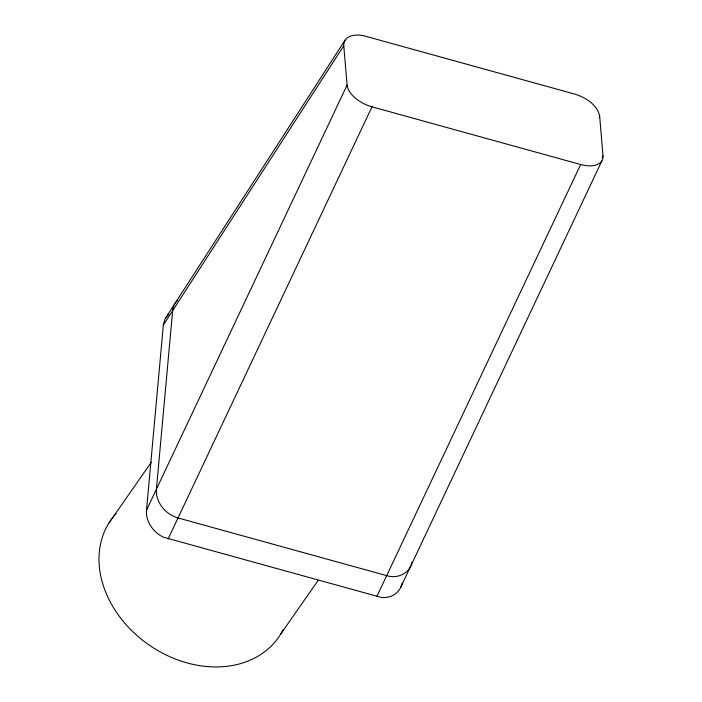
<?xml version="1.0" encoding="UTF-8"?>
<svg xmlns="http://www.w3.org/2000/svg" width="702" height="702" viewBox="0 0 702 702"><rect width="100%" height="100%" fill="white"/><g stroke="black" fill="none" stroke-linecap="round" stroke-linejoin="round"><path stroke-width="1.05" d="M168.857 314.11L165.163 318.761L163.39 324.614L146.499 510.222C145.779 518.506 149.868 526.64 155.905 532.125A24.5 19.27 34.9 0 0 163.452 537.206L381.511 597.49A24.5 19.27 34.9 0 0 389.584 596.726C395.954 595.015 401.026 589.461 402.141 582.967M412.03 562.065C410.231 573.446 396.972 579.168 386.679 575.631L178.018 517.944C165.663 514.531 155.414 502.369 156.406 489.224L172.657 310.617A25.36 19.946 34.9 0 1 177.685 300.14M146.499 510.222L347.078 85.1L343.734 45.27A18.919 10.319 25.2 0 1 343.761 44.103C345.208 33.977 358.468 33.977 366.075 36.39L574.727 94.086C585.108 97.218 596.077 103.878 599.42 114.795A18.919 10.319 25.2 0 1 599.648 116.023L603 155.853L602.176 157.617M168.111 538.943L371.99 106.827A25.342 13.847 25.3 0 1 347.078 85.1M376.772 596.639L580.651 164.522A25.342 13.847 25.3 0 0 603 155.853M400.64 587.513L601.816 160.995M165.672 317.866L345.112 40.075M163.355 325.035L343.778 45.727M599.131 117.366L599.692 116.488M108.801 523.201L151.255 462.285M280.598 634.231L318.059 580.484M371.99 106.827L580.651 164.522M283.029 629.922A102.316 80.476 34.9 0 1 148.64 644.708A102.316 80.476 34.9 0 1 116.137 513.513"/></g></svg>
